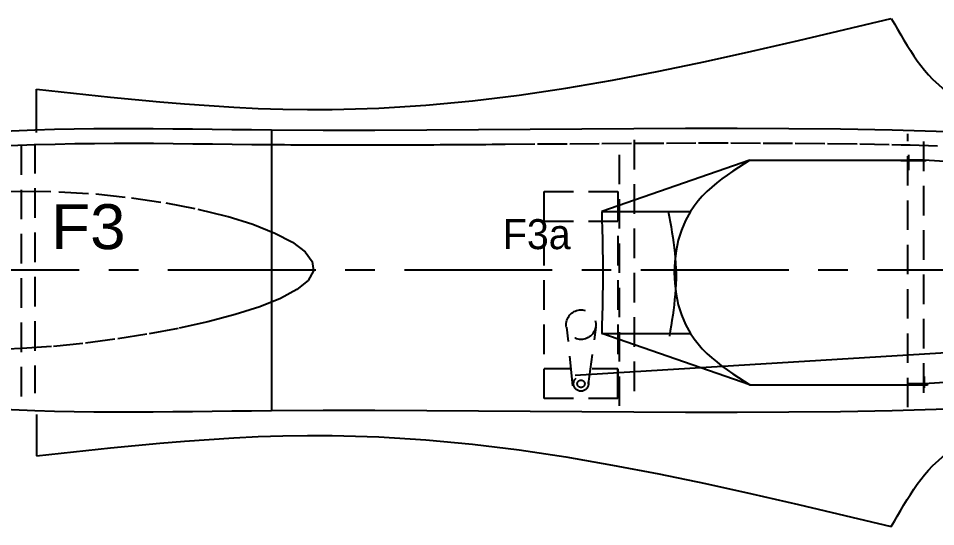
# Model space of a CAD drawing. Extents: x 1.4 to 41.2, y -1.3 to 26.5.
# Drawn here: x 7.36 to 15.12, y 21.84 to 26.14 of the extents above; entities that cross this region are included whole.
import ezdxf
from ezdxf.enums import TextEntityAlignment as Align

# ---------------------------------------------------------------- set-up
doc = ezdxf.new("R2010")
doc.units = 0
doc.linetypes.add('CENTER', pattern=[2, 1.25, -0.25, 0.25, -0.25])
doc.linetypes.add('HIDDEN', pattern=[0.375, 0.25, -0.125])
doc.layers.get('0').update_dxf_attribs({"color": 9, "linetype": 'CONTINUOUS'})

msp = doc.modelspace()

# ---------------------------------------------------------------- linework, layer by layer
at = {"color": 9, "linetype": 'CONTINUOUS'}
for p, q in [((7.5151, 25.1709), (7.5151, 25.5352)), ((9.5022, 25.1926), (9.5022, 22.8175)), ((14.8927, 24.8499), (14.8927, 24.9816)), ((13.5477, 24.9353), (12.2961, 24.502)), ((13.5477, 24.9353), (14.9852, 24.9353)), ((14.8268, 24.9322), (15.0409, 24.9322)), ((12.2961, 24.502), (12.9211, 24.502)), ((13.5477, 23.0353), (12.2961, 23.4695)), ((12.2961, 23.4695), (12.9211, 23.4695)), ((15.0231, 23.1043), (15.0231, 23.0104)), ((13.5477, 23.0353), (15.0477, 23.0353)), ((14.8762, 23.0384), (15.0561, 23.0384)), ((7.5151, 22.7853), (7.5151, 22.4353))]:
    msp.add_line(p, q, dxfattribs=at)
at = {"color": 9, "linetype": 'HIDDEN'}
for p, q in [((14.886, 22.8454), (14.886, 25.1579)), ((7.386, 25.061), (7.386, 22.9359)), ((7.5013, 25.0727), (7.5013, 22.9632)), ((12.4453, 22.8562), (12.4453, 25.1062)), ((12.5704, 25.1062), (12.5704, 22.9187)), ((15.0177, 25.0921), (15.0177, 22.8421)), ((11.8083, 24.4191), (12.4333, 24.4191)), ((12.0516, 23.0276), (12.0022, 23.5216)), ((12.1833, 23.0441), (12.2492, 23.5216)), ((12.0271, 23.1691), (11.8083, 23.1691))]:
    msp.add_line(p, q, dxfattribs=at)
at = {"color": 9, "linetype": 'CENTER'}
for p, q in [((12.9211, 24.502), (13.0461, 24.502)), ((27.8772, 24.005), (1.4396, 24.005)), ((12.9211, 23.4695), (13.0461, 23.4695))]:
    msp.add_line(p, q, dxfattribs=at)
at = {"color": 9, "linetype": 'CONTINUOUS'}
for points in [[(7.5151, 25.5352), (7.7238, 25.5127), (7.9325, 25.4905), (8.1411, 25.4691), (8.3498, 25.4486), (8.5583, 25.4295), (8.7668, 25.4122), (8.9752, 25.3969), (9.1834, 25.384), (9.3916, 25.3738), (9.5996, 25.3668), (9.8074, 25.3631), (10.0151, 25.3633), (10.4117, 25.3747), (10.8077, 25.3999), (11.2031, 25.4377), (11.598, 25.4867), (11.9924, 25.5458), (12.3864, 25.6137), (12.78, 25.6892), (13.1734, 25.7708), (13.5665, 25.8576), (13.9595, 25.948), (14.3523, 26.041), (14.7451, 26.1353)], [(14.7451, 26.1353), (14.7713, 26.0888), (14.7978, 26.0425), (14.8244, 25.9965), (14.8514, 25.951), (14.8788, 25.9061), (14.9069, 25.8619), (14.9356, 25.8186), (14.9652, 25.7764), (14.9957, 25.7354), (15.0273, 25.6958), (15.06, 25.6577), (15.0941, 25.6213), (15.2002, 25.5259)], [(7.1677, 25.1785), (7.5022, 25.1926), (7.6686, 25.1973), (7.835, 25.2006), (8.0016, 25.2026), (8.1682, 25.2036), (8.3348, 25.2036), (8.5015, 25.203), (8.6682, 25.2017), (8.835, 25.2), (9.0018, 25.1981), (9.1686, 25.1961), (9.3354, 25.1942), (9.5022, 25.1926), (9.9401, 25.19), (10.3779, 25.1898), (10.8157, 25.1913), (11.2535, 25.194), (11.6912, 25.1973), (12.1288, 25.2008), (12.5663, 25.2038), (13.0037, 25.2058), (13.441, 25.2062), (13.8782, 25.2045), (14.3153, 25.2002), (14.7522, 25.1926), (15.6817, 25.1642)], [(14.8914, 24.9372), (14.9022, 24.9373), (14.9131, 24.9374), (14.9239, 24.9375), (14.9348, 24.9376), (14.9457, 24.9376), (14.9566, 24.9377), (14.9676, 24.9377), (14.9786, 24.9377), (14.9896, 24.9376), (15.0007, 24.9375), (15.0119, 24.9374), (15.0231, 24.9372), (15.2396, 24.9246)], [(12.2961, 24.502), (12.2972, 24.459), (12.2983, 24.4159), (12.2994, 24.3728), (12.3004, 24.3298), (12.3014, 24.2867), (12.3023, 24.2436), (12.3031, 24.2006), (12.3037, 24.1575), (12.3043, 24.1145), (12.3047, 24.0714), (12.305, 24.0283), (12.3051, 23.9853), (12.305, 23.9423), (12.3047, 23.8993), (12.3043, 23.8563), (12.3037, 23.8134), (12.3031, 23.7704), (12.3023, 23.7274), (12.3014, 23.6844), (12.3004, 23.6414), (12.2994, 23.5985), (12.2983, 23.5555), (12.2972, 23.5125), (12.2961, 23.4695)], [(12.071, 23.1167), (22.874, 23.7754), (25.8383, 23.446)], [(15.2413, 23.0571), (15.0231, 23.0434), (15.0119, 23.0432), (15.0008, 23.043), (14.9896, 23.0429), (14.9786, 23.0428), (14.9676, 23.0428), (14.9566, 23.0428), (14.9457, 23.0429), (14.9348, 23.0429), (14.9239, 23.043), (14.9131, 23.0431), (14.9022, 23.0432), (14.8914, 23.0434)], [(7.1677, 22.8316), (7.5022, 22.8175), (7.6686, 22.8128), (7.835, 22.8095), (8.0016, 22.8075), (8.1682, 22.8065), (8.3348, 22.8064), (8.5015, 22.8071), (8.6682, 22.8084), (8.835, 22.81), (9.0018, 22.812), (9.1686, 22.814), (9.3354, 22.8159), (9.5022, 22.8175), (9.9401, 22.8201), (10.3779, 22.8203), (10.8157, 22.8188), (11.2535, 22.8161), (11.6912, 22.8127), (12.1288, 22.8093), (12.5663, 22.8063), (13.0037, 22.8043), (13.441, 22.8039), (13.8782, 22.8056), (14.3153, 22.8099), (14.7522, 22.8175), (15.6817, 22.8459)], [(7.5151, 22.4353), (7.7238, 22.4578), (7.9325, 22.4799), (8.1411, 22.5014), (8.3498, 22.5219), (8.5583, 22.541), (8.7668, 22.5583), (8.9752, 22.5736), (9.1834, 22.5865), (9.3916, 22.5967), (9.5996, 22.6038), (9.8074, 22.6074), (10.0151, 22.6073), (10.4117, 22.5959), (10.8077, 22.5706), (11.2031, 22.5329), (11.598, 22.4838), (11.9924, 22.4247), (12.3864, 22.3568), (12.78, 22.2814), (13.1734, 22.1997), (13.5665, 22.113), (13.9595, 22.0225), (14.3523, 21.9295), (14.7451, 21.8353)], [(14.7451, 21.8353), (14.7714, 21.8817), (14.7978, 21.928), (14.8244, 21.974), (14.8514, 22.0196), (14.8788, 22.0645), (14.9069, 22.1087), (14.9356, 22.1519), (14.9652, 22.1941), (14.9957, 22.2351), (15.0273, 22.2747), (15.06, 22.3128), (15.0941, 22.3493), (15.2002, 22.4447)]]:
    msp.add_lwpolyline(points, dxfattribs=at)
at = {"color": 9, "linetype": 'HIDDEN'}
for points in [[(7.2836, 25.0588), (7.508, 25.0676), (7.674, 25.0723), (7.8401, 25.0756), (8.0063, 25.0776), (8.1724, 25.0786), (8.3386, 25.0787), (8.5048, 25.078), (8.6711, 25.0767), (8.8373, 25.0751), (9.0035, 25.0731), (9.1698, 25.0711), (9.336, 25.0692), (9.5022, 25.0676), (9.5571, 25.0671), (9.6121, 25.0667), (9.667, 25.0663), (9.722, 25.066), (9.7769, 25.0657), (9.8319, 25.0654), (9.8868, 25.0652), (9.9417, 25.065), (9.9967, 25.0649), (10.0516, 25.0648), (10.1066, 25.0647), (10.1615, 25.0646), (10.2164, 25.0646), (10.2714, 25.0647), (10.3263, 25.0647), (10.3812, 25.0648), (10.4362, 25.0649), (10.4911, 25.065), (10.546, 25.0652), (10.601, 25.0654), (10.6559, 25.0656), (10.7108, 25.0658), (10.7658, 25.066), (10.8207, 25.0663), (10.8756, 25.0666), (10.9306, 25.0669), (10.9855, 25.0672), (11.0405, 25.0676), (11.0955, 25.0679), (11.1504, 25.0683), (11.2054, 25.0687), (11.2603, 25.0691), (11.3153, 25.0695), (11.3702, 25.0699), (11.4252, 25.0703), (11.4801, 25.0707), (11.7526, 25.0729), (12.0252, 25.075), (12.2977, 25.0771), (12.5702, 25.0789), (12.8427, 25.0803), (13.1153, 25.0811), (13.3878, 25.0813), (13.6603, 25.0807), (13.9328, 25.0792), (14.2053, 25.0765), (14.4778, 25.0727), (14.7502, 25.0676), (14.8275, 25.0659), (14.9047, 25.064), (14.9819, 25.0621), (15.0592, 25.06), (15.1364, 25.0578)], [(13.5477, 24.9353), (13.4997, 24.9045), (13.4519, 24.8735), (13.4047, 24.8421), (13.3582, 24.81), (13.3128, 24.777), (13.2687, 24.7428), (13.2262, 24.7074), (13.1855, 24.6703), (13.1468, 24.6315), (13.1106, 24.5906), (13.0769, 24.5476), (13.0461, 24.502), (13.0043, 24.426), (12.9702, 24.3445), (12.9436, 24.2586), (12.9246, 24.1695), (12.9132, 24.0782), (12.9094, 23.9859), (12.9132, 23.8935), (12.9246, 23.8022), (12.9436, 23.7131), (12.9702, 23.6272), (13.0044, 23.5456), (13.0461, 23.4695), (13.0769, 23.4239), (13.1106, 23.3807), (13.1468, 23.3398), (13.1855, 23.3009), (13.2262, 23.2638), (13.2687, 23.2282), (13.3128, 23.194), (13.3582, 23.1609), (13.4047, 23.1287), (13.4519, 23.0972), (13.4997, 23.0661), (13.5477, 23.0353)], [(7.2343, 24.6704), (7.3871, 24.6734), (7.7046, 24.6686), (8.0172, 24.6496), (8.3205, 24.618), (8.6096, 24.575), (8.88, 24.5223), (9.127, 24.4611), (9.3459, 24.393), (9.5322, 24.3194), (9.6811, 24.2417), (9.788, 24.1613), (9.8483, 24.0797), (9.8573, 23.9982), (9.8123, 23.9185), (9.7176, 23.841), (9.5795, 23.7666), (9.4039, 23.6957), (9.1971, 23.6292), (8.9651, 23.5677), (8.7141, 23.5119), (8.4501, 23.4624), (8.1793, 23.42), (7.9078, 23.3852), (7.6417, 23.3588), (7.3871, 23.3414), (7.2704, 23.3364)], [(12.4333, 22.9191), (11.8083, 22.9191), (11.8083, 24.6691), (12.4333, 24.6691), (12.4333, 22.9191)], [(12.8586, 24.502), (12.8666, 24.4581), (12.8745, 24.4142), (12.8822, 24.3703), (12.8896, 24.3264), (12.8966, 24.2825), (12.903, 24.2386), (12.9088, 24.1947), (12.9138, 24.1508), (12.918, 24.1069), (12.9213, 24.0629), (12.9235, 24.019), (12.9245, 23.975), (12.9243, 23.9312), (12.9229, 23.8873), (12.9205, 23.8434), (12.9171, 23.7995), (12.9129, 23.7556), (12.908, 23.7117), (12.9024, 23.6677), (12.8963, 23.6238), (12.8898, 23.5799), (12.8829, 23.5359), (12.8759, 23.492), (12.8687, 23.4481)], [(12.4333, 22.9191), (12.4333, 23.1691), (12.2146, 23.1691)]]:
    msp.add_lwpolyline(points, dxfattribs=at)
for centre, radius in [((12.1208, 23.5441), 0.125), ((12.1208, 23.0441), 0.0625), ((12.1208, 23.0441), 0.0312)]:
    msp.add_circle(centre, radius, dxfattribs=at)

# ---------------------------------------------------------------- texts
at = {"color": 9}
for s, height, p, p2 in [('F3', 0.3804, (7.6401, 24.1829), (8.2688, 24.1829)), ('F3a', 0.2536, (11.4606, 24.1829), (12.0331, 24.1829))]:
    msp.add_text(s, height=height, dxfattribs=at).set_placement(p, p2, align=Align.FIT)

doc.saveas('drawing.dxf')
